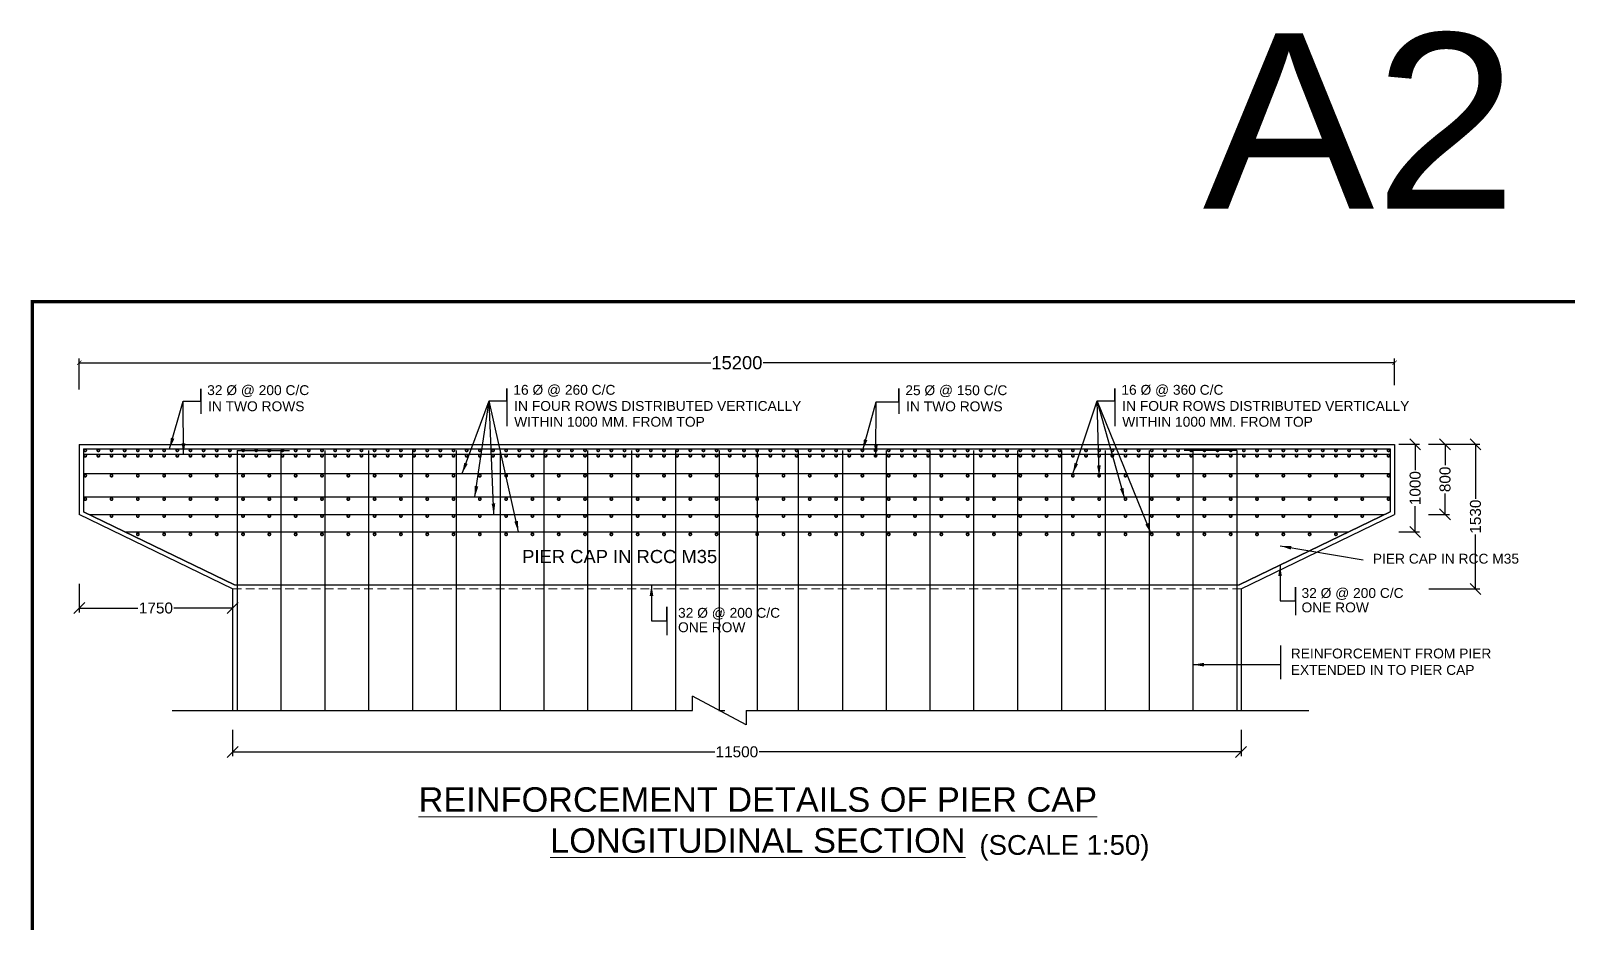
# Model space of a CAD drawing. Extents: x -793889 to 280349, y -1411811 to 21515.
# Drawn here: x -321679 to -286635, y -444858 to -424509 of the extents above; entities that cross this region are included whole.
import ezdxf

# ---------------------------------------------------------------- set-up
doc = ezdxf.new("R2010")
doc.units = 0
doc.header["$LTSCALE"] = 800
doc.header["$MEASUREMENT"] = 0
doc.linetypes.add('HIDDEN', pattern=[0.375, 0.25, -0.125])
doc.layers.get('0').update_dxf_attribs({"linetype": 'CONTINUOUS'})
doc.layers.get('Defpoints').update_dxf_attribs({"linetype": 'CONTINUOUS'})
for name, color, linetype in [('FIN', 7, 'CONTINUOUS'), ('GL', 3, 'CONTINUOUS'), ('HAT', 8, 'CONTINUOUS'), ('PLAN', 10, 'CONTINUOUS')]:
    doc.layers.add(name, color=color, linetype=linetype)
doc.styles.add('123', font='arial.ttf')
doc.styles.add('ROMANS', font='swiss.ttf')
doc.styles.get("Standard").update_dxf_attribs({"font": 'swiss.ttf'})
doc.dimstyles.new('Aqueduct', dxfattribs={"dimscale": 0, "dimtxt": 250, "dimasz": 250, "dimexe": 100, "dimexo": 100, "dimgap": 50, "dimtad": 0, "dimdec": 0, "dimdsep": 46, "dimtxsty": 'ROMANS', "dimblk": 'OBLIQUE', "dimcen": 2.5, "dimclrd": 8, "dimclre": 8, "dimclrt": 7, "dimadec": 0, "dimazin": 0, "dimtfac": 1, "dimtdec": 0, "dimtmove": 2, "dimatfit": 3, "dimfxl": 100, "dimtolj": 1, "dimtzin": 0, "dimarcsym": 0})
doc.dimstyles.new('STANDARD$0', dxfattribs={"dimscale": 88.888889, "dimtxt": 0.02, "dimasz": 0.02, "dimexe": 0.05, "dimexo": 0.1, "dimgap": 0.002, "dimtad": 2, "dimdec": 0, "dimzin": 1, "dimdsep": 46, "dimtxsty": 'Standard', "dimcen": 0.09, "dimadec": 0, "dimazin": 0, "dimtfac": 1, "dimtdec": 4, "dimtofl": 0, "dimtmove": 0, "dimatfit": 3, "dimfxl": 1, "dimtolj": 1, "dimtzin": 1, "dimarcsym": 0})

# ---------------------------------------------------------------- blocks, each defined once
blk = doc.blocks.new('_ArchTick')
at = {"color": 0, "linetype": 'ByBlock', "const_width": 0.15}
blk.add_lwpolyline([(-0.5, -0.5), (0.5, 0.5)], dxfattribs=at)
blk = doc.blocks.new('*D160')
at = {"layer": 'Defpoints', "color": 0, "ltscale": 0.25, "transparency": 16777216}
for p in [(-290574, -432088), (-320574, -432795), (-290574, -432695)]:
    blk.add_point(p, dxfattribs=at)
at = {"layer": 'HAT', "color": 8, "lineweight": -2, "ltscale": 0.25, "transparency": 16777216}
for p, q in [((-320574, -432695), (-320574, -431988)), ((-320574, -432088), (-306170, -432088)), ((-290574, -432088), (-304978, -432088)), ((-290574, -432595), (-290574, -431988))]:
    blk.add_line(p, q, dxfattribs=at)
at = {"layer": 'HAT', "color": 8, "lineweight": -2, "ltscale": 0.25, "transparency": 16777216, "xscale": 100, "yscale": 100, "zscale": 100, "rotation": 180}
blk.add_blockref('_ArchTick', (-320574, -432088), dxfattribs=at)
at = {"layer": 'HAT', "color": 8, "lineweight": -2, "ltscale": 0.25, "transparency": 16777216, "xscale": 100, "yscale": 100, "zscale": 100}
blk.add_blockref('_ArchTick', (-290574, -432088), dxfattribs=at)
at = {"layer": 'HAT', "color": 7, "lineweight": 13, "ltscale": 0.25, "transparency": 16777216, "insert": (-305574, -432088), "char_height": 300, "attachment_point": 5, "style": 'ROMANS'}
blk.add_mtext('\\A1;15200', dxfattribs=at)
blk = doc.blocks.new('_OBLIQUE')
at = {"color": 0, "linetype": 'ByBlock'}
blk.add_line((-0.5, -0.5), (0.5, 0.5), dxfattribs=at)
blk = doc.blocks.new('*D161')
at = {"color": 8, "lineweight": -2, "ltscale": 0.25, "transparency": 16777216}
for p, q in [((-317074, -440462), (-317074, -441068)), ((-294074, -440462), (-294074, -441068)), ((-317074, -440968), (-306079, -440968)), ((-294074, -440968), (-305069, -440968))]:
    blk.add_line(p, q, dxfattribs=at)
at = {"layer": 'Defpoints', "color": 0, "ltscale": 0.25, "transparency": 16777216}
for p in [(-317074, -440362), (-294074, -440362), (-294074, -440968)]:
    blk.add_point(p, dxfattribs=at)
at = {"color": 8, "lineweight": -2, "ltscale": 0.25, "transparency": 16777216, "xscale": 250, "yscale": 250, "zscale": 250, "rotation": 180}
blk.add_blockref('_OBLIQUE', (-317074, -440968), dxfattribs=at)
at = {"color": 8, "lineweight": -2, "ltscale": 0.25, "transparency": 16777216, "xscale": 250, "yscale": 250, "zscale": 250}
blk.add_blockref('_OBLIQUE', (-294074, -440968), dxfattribs=at)
at = {"color": 7, "ltscale": 0.25, "transparency": 16777216, "insert": (-305574, -440968), "char_height": 250, "attachment_point": 5, "style": 'ROMANS'}
blk.add_mtext('\\A1;11500', dxfattribs=at)
blk = doc.blocks.new('*D162')
at = {"color": 8, "lineweight": -2, "ltscale": 0.25, "transparency": 16777216}
for p, q in [((-320574, -437132), (-320574, -437786)), ((-317074, -437349), (-317074, -437786)), ((-320574, -437686), (-319233, -437686)), ((-317074, -437686), (-318415, -437686))]:
    blk.add_line(p, q, dxfattribs=at)
at = {"layer": 'Defpoints', "color": 0, "ltscale": 0.25, "transparency": 16777216}
for p in [(-320574, -437032), (-317074, -437249), (-317074, -437686)]:
    blk.add_point(p, dxfattribs=at)
at = {"color": 8, "lineweight": -2, "ltscale": 0.25, "transparency": 16777216, "xscale": 250, "yscale": 250, "zscale": 250, "rotation": 180}
blk.add_blockref('_OBLIQUE', (-320574, -437686), dxfattribs=at)
at = {"color": 8, "lineweight": -2, "ltscale": 0.25, "transparency": 16777216, "xscale": 250, "yscale": 250, "zscale": 250}
blk.add_blockref('_OBLIQUE', (-317074, -437686), dxfattribs=at)
at = {"color": 7, "ltscale": 0.25, "transparency": 16777216, "insert": (-318824, -437686), "char_height": 250, "attachment_point": 5, "style": 'ROMANS'}
blk.add_mtext('\\A1;1750', dxfattribs=at)
blk = doc.blocks.new('*D163')
at = {"color": 8, "lineweight": -2, "ltscale": 0.25, "transparency": 16777216}
for p, q in [((-289797, -433949), (-289322, -433949)), ((-289422, -433949), (-289422, -434425)), ((-289422, -435549), (-289422, -435074)), ((-289797, -435549), (-289322, -435549))]:
    blk.add_line(p, q, dxfattribs=at)
at = {"layer": 'Defpoints', "color": 0, "ltscale": 0.25, "transparency": 16777216}
for p in [(-289897, -433949), (-289897, -435549), (-289422, -435549)]:
    blk.add_point(p, dxfattribs=at)
at = {"color": 8, "lineweight": -2, "ltscale": 0.25, "transparency": 16777216, "xscale": 250, "yscale": 250, "zscale": 250}
for p, rotation in [((-289422, -433949), 90), ((-289422, -435549), 270)]:
    blk.add_blockref('_OBLIQUE', p, dxfattribs=dict(at, rotation=rotation))
at = {"color": 7, "ltscale": 0.25, "transparency": 16777216, "insert": (-289422, -434749), "char_height": 250, "attachment_point": 5, "rotation": 90, "style": 'ROMANS'}
blk.add_mtext('\\A1;800', dxfattribs=at)
blk = doc.blocks.new('*D166')
at = {"color": 8, "lineweight": -2, "ltscale": 0.25, "transparency": 16777216}
for p, q in [((-289797, -433949), (-288628, -433949)), ((-288728, -433949), (-288728, -435190)), ((-288728, -437249), (-288728, -436009)), ((-289791, -437249), (-288628, -437249))]:
    blk.add_line(p, q, dxfattribs=at)
at = {"layer": 'Defpoints', "color": 0, "ltscale": 0.25, "transparency": 16777216}
for p in [(-289897, -433949), (-289891, -437249), (-288728, -437249)]:
    blk.add_point(p, dxfattribs=at)
at = {"color": 8, "lineweight": -2, "ltscale": 0.25, "transparency": 16777216, "xscale": 250, "yscale": 250, "zscale": 250}
for p, rotation in [((-288728, -433949), 90), ((-288728, -437249), 270)]:
    blk.add_blockref('_OBLIQUE', p, dxfattribs=dict(at, rotation=rotation))
at = {"color": 7, "ltscale": 0.25, "transparency": 16777216, "insert": (-288728, -435599), "char_height": 250, "attachment_point": 5, "rotation": 90, "style": 'ROMANS'}
blk.add_mtext('\\A1;1530', dxfattribs=at)
blk = doc.blocks.new('*D168')
at = {"color": 8, "lineweight": -2, "ltscale": 0.25, "transparency": 16777216}
for p, q in [((-290474, -433949), (-290004, -433949)), ((-290104, -433949), (-290104, -434540)), ((-290104, -435949), (-290104, -435359)), ((-290474, -435949), (-290004, -435949))]:
    blk.add_line(p, q, dxfattribs=at)
at = {"layer": 'Defpoints', "color": 0, "ltscale": 0.25, "transparency": 16777216}
for p in [(-290574, -433949), (-290574, -435949), (-290104, -435949)]:
    blk.add_point(p, dxfattribs=at)
at = {"color": 8, "lineweight": -2, "ltscale": 0.25, "transparency": 16777216, "xscale": 250, "yscale": 250, "zscale": 250}
for p, rotation in [((-290104, -433949), 90), ((-290104, -435949), 270)]:
    blk.add_blockref('_OBLIQUE', p, dxfattribs=dict(at, rotation=rotation))
at = {"color": 7, "ltscale": 0.25, "transparency": 16777216, "insert": (-290104, -434949), "char_height": 250, "attachment_point": 5, "rotation": 90, "style": 'ROMANS'}
blk.add_mtext('\\A1;1000', dxfattribs=at)

msp = doc.modelspace()

# ---------------------------------------------------------------- linework, layer by layer
at = {"ltscale": 0.25}
for p, q in [((-317801.13584, -432964.23044), (-317801.13584, -432680.85554)), ((-317801.13584, -432680.85554), (-317801.13584, -433253.00188)), ((-310818.20313, -432957.02632), (-310818.20313, -432673.65141)), ((-310818.20313, -432673.65141), (-310818.20313, -433533.61657)), ((-301878.68775, -432977.59004), (-301878.68775, -432677.81855)), ((-301878.68775, -432677.81855), (-301878.68775, -433254.81586)), ((-296950.79466, -432957.02632), (-296950.79466, -432673.65141)), ((-296950.79466, -432673.65141), (-296950.79466, -433533.61657)), ((-311225.83449, -432957.02632), (-310818.20313, -432957.02632)), ((-302400.42135, -432977.59004), (-301878.68775, -432977.59004)), ((-320573.96073, -433949.37409), (-290573.96073, -433949.37409)), ((-320573.96073, -433949.37409), (-320573.96073, -435549.37409)), ((-316973.96073, -434091.80566), (-316973.96073, -440021.28413)), ((-316973.96073, -434091.80566), (-315773.96073, -434091.80566)), ((-315973.96073, -434091.80566), (-315973.96073, -440021.28413)), ((-314973.96073, -434091.80566), (-314973.96073, -440021.28413)), ((-313973.96073, -434091.80566), (-313973.96073, -440021.28413)), ((-312973.96073, -434091.80566), (-312973.96073, -440021.28413)), ((-311977.02719, -434091.80566), (-311977.02719, -440021.28413)), ((-310973.96073, -434091.80566), (-310973.96073, -440021.28413)), ((-309978.25377, -434091.80566), (-309978.25377, -440021.28413)), ((-308978.86706, -434091.80566), (-308978.86706, -440021.28413)), ((-307979.48035, -434091.80566), (-307979.48035, -440021.28413)), ((-306973.96073, -434091.80566), (-306973.96073, -440021.28413)), ((-305980.70694, -434091.80566), (-305980.70694, -440021.28413)), ((-305108.99194, -434091.80566), (-305108.99194, -440021.28413)), ((-304173.96073, -434091.80566), (-304173.96073, -440021.28413)), ((-303168.44111, -434091.80566), (-303168.44111, -440021.28413)), ((-302169.0544, -434091.80566), (-302169.0544, -440021.28413)), ((-301169.66769, -434091.80566), (-301169.66769, -440021.28413)), ((-300173.96073, -434091.80566), (-300173.96073, -440021.28413)), ((-299170.89427, -434091.80566), (-299170.89427, -440021.28413)), ((-298173.96073, -434091.80566), (-298173.96073, -440021.28413)), ((-297173.96073, -434091.80566), (-297173.96073, -440021.28413)), ((-296173.96073, -434091.80566), (-296173.96073, -440021.28413)), ((-295173.96073, -434091.80566), (-295173.96073, -440021.28413)), ((-294173.96073, -434091.80566), (-294173.96073, -440021.28413)), ((-290573.96073, -433949.37409), (-290573.96073, -435549.37409)), ((-317073.96073, -437249.37409), (-320573.96073, -435549.37409)), ((-294073.96073, -437249.37409), (-290573.96073, -435549.37409)), ((-317073.96073, -437249.37409), (-317073.96073, -440021.28413)), ((-294073.96073, -437249.37409), (-294073.96073, -440021.28413)), ((-292833.8606, -437523.10659), (-292833.8606, -437205.89359)), ((-292833.8606, -437205.89359), (-292833.8606, -437850.55303)), ((-307169.62931, -437975.82966), (-307169.62931, -437658.61665)), ((-307169.62931, -437658.61665), (-307169.62931, -438303.27609)), ((-293176.93929, -438537.31218), (-293176.93929, -439309.2271)), ((-306587.89108, -440021.28413), (-306587.89108, -439699.86288)), ((-305363.02729, -440351.91246), (-306587.89108, -439699.86288)), ((-318453.92609, -440021.28413), (-306587.89108, -440021.28413)), ((-305984.10685, -440021.28413), (-305851.9009, -440021.28413)), ((-305363.02729, -440021.28413), (-305363.02729, -440351.91246)), ((-305363.02729, -440021.28413), (-292529.63682, -440021.28413))]:
    msp.add_line(p, q, dxfattribs=at)
at = {"layer": 'FIN', "color": 0, "lineweight": 13, "const_width": 54}
for points in [[(-320418.77914, -434084.58214, 1), (-320454.77914, -434084.58214, 1)], [(-320418.77914, -434209.36551, 1), (-320454.77914, -434209.36551, 1)], [(-320118.77914, -434084.58214, 1), (-320154.77914, -434084.58214, 1)], [(-320118.77914, -434209.36551, 1), (-320154.77914, -434209.36551, 1)], [(-319818.77914, -434084.58214, 1), (-319854.77914, -434084.58214, 1)], [(-319818.77914, -434209.36551, 1), (-319854.77914, -434209.36551, 1)], [(-319518.77914, -434084.58214, 1), (-319554.77914, -434084.58214, 1)], [(-319518.77914, -434209.36551, 1), (-319554.77914, -434209.36551, 1)], [(-319218.77914, -434084.58214, 1), (-319254.77914, -434084.58214, 1)], [(-319218.77914, -434209.36551, 1), (-319254.77914, -434209.36551, 1)], [(-318918.77914, -434084.58214, 1), (-318954.77914, -434084.58214, 1)], [(-318918.77914, -434209.36551, 1), (-318954.77914, -434209.36551, 1)], [(-318618.77914, -434084.58214, 1), (-318654.77914, -434084.58214, 1)], [(-318618.77914, -434209.36551, 1), (-318654.77914, -434209.36551, 1)], [(-318318.77914, -434084.58214, 1), (-318354.77914, -434084.58214, 1)], [(-318318.77914, -434209.36551, 1), (-318354.77914, -434209.36551, 1)], [(-318018.77914, -434084.58214, 1), (-318054.77914, -434084.58214, 1)], [(-318018.77914, -434209.36551, 1), (-318054.77914, -434209.36551, 1)], [(-317718.77914, -434084.58214, 1), (-317754.77914, -434084.58214, 1)], [(-317718.77914, -434209.36551, 1), (-317754.77914, -434209.36551, 1)], [(-317418.77914, -434084.58214, 1), (-317454.77914, -434084.58214, 1)], [(-317418.77914, -434209.36551, 1), (-317454.77914, -434209.36551, 1)], [(-317118.77914, -434084.58214, 1), (-317154.77914, -434084.58214, 1)], [(-317118.77914, -434209.36551, 1), (-317154.77914, -434209.36551, 1)], [(-316818.77914, -434084.58214, 1), (-316854.77914, -434084.58214, 1)], [(-316818.77914, -434209.36551, 1), (-316854.77914, -434209.36551, 1)], [(-316518.77914, -434084.58214, 1), (-316554.77914, -434084.58214, 1)], [(-316518.77914, -434209.36551, 1), (-316554.77914, -434209.36551, 1)], [(-316218.77914, -434084.58214, 1), (-316254.77914, -434084.58214, 1)], [(-316218.77914, -434209.36551, 1), (-316254.77914, -434209.36551, 1)], [(-315918.77914, -434084.58214, 1), (-315954.77914, -434084.58214, 1)], [(-315918.77914, -434209.36551, 1), (-315954.77914, -434209.36551, 1)], [(-315618.77914, -434084.58214, 1), (-315654.77914, -434084.58214, 1)], [(-315618.77914, -434209.36551, 1), (-315654.77914, -434209.36551, 1)], [(-315318.77914, -434084.58214, 1), (-315354.77914, -434084.58214, 1)], [(-315318.77914, -434209.36551, 1), (-315354.77914, -434209.36551, 1)], [(-315018.77914, -434084.58214, 1), (-315054.77914, -434084.58214, 1)], [(-315018.77914, -434209.36551, 1), (-315054.77914, -434209.36551, 1)], [(-314718.77914, -434084.58214, 1), (-314754.77914, -434084.58214, 1)], [(-314718.77914, -434209.36551, 1), (-314754.77914, -434209.36551, 1)], [(-314418.77914, -434084.58214, 1), (-314454.77914, -434084.58214, 1)], [(-314418.77914, -434209.36551, 1), (-314454.77914, -434209.36551, 1)], [(-314118.77914, -434084.58214, 1), (-314154.77914, -434084.58214, 1)], [(-314118.77914, -434209.36551, 1), (-314154.77914, -434209.36551, 1)], [(-313818.77914, -434084.58214, 1), (-313854.77914, -434084.58214, 1)], [(-313818.77914, -434209.36551, 1), (-313854.77914, -434209.36551, 1)], [(-313518.77914, -434084.58214, 1), (-313554.77914, -434084.58214, 1)], [(-313518.77914, -434209.36551, 1), (-313554.77914, -434209.36551, 1)], [(-313218.77914, -434084.58214, 1), (-313254.77914, -434084.58214, 1)], [(-313218.77914, -434209.36551, 1), (-313254.77914, -434209.36551, 1)], [(-312918.77914, -434084.58214, 1), (-312954.77914, -434084.58214, 1)], [(-312918.77914, -434209.36551, 1), (-312954.77914, -434209.36551, 1)], [(-312618.77914, -434084.58214, 1), (-312654.77914, -434084.58214, 1)], [(-312618.77914, -434209.36551, 1), (-312654.77914, -434209.36551, 1)], [(-312318.77914, -434084.58214, 1), (-312354.77914, -434084.58214, 1)], [(-312318.77914, -434209.36551, 1), (-312354.77914, -434209.36551, 1)], [(-312018.77914, -434084.58214, 1), (-312054.77914, -434084.58214, 1)], [(-312018.77914, -434209.36551, 1), (-312054.77914, -434209.36551, 1)], [(-311718.77914, -434084.58214, 1), (-311754.77914, -434084.58214, 1)], [(-311718.77914, -434209.36551, 1), (-311754.77914, -434209.36551, 1)], [(-311418.77914, -434084.58214, 1), (-311454.77914, -434084.58214, 1)], [(-311418.77914, -434209.36551, 1), (-311454.77914, -434209.36551, 1)], [(-311118.77914, -434084.58214, 1), (-311154.77914, -434084.58214, 1)], [(-311118.77914, -434209.36551, 1), (-311154.77914, -434209.36551, 1)], [(-310818.77914, -434084.58214, 1), (-310854.77914, -434084.58214, 1)], [(-310818.77914, -434209.36551, 1), (-310854.77914, -434209.36551, 1)], [(-310518.77914, -434084.58214, 1), (-310554.77914, -434084.58214, 1)], [(-310518.77914, -434209.36551, 1), (-310554.77914, -434209.36551, 1)], [(-310218.77914, -434084.58214, 1), (-310254.77914, -434084.58214, 1)], [(-310218.77914, -434209.36551, 1), (-310254.77914, -434209.36551, 1)], [(-309918.77914, -434084.58214, 1), (-309954.77914, -434084.58214, 1)], [(-309918.77914, -434209.36551, 1), (-309954.77914, -434209.36551, 1)], [(-309618.77914, -434084.58214, 1), (-309654.77914, -434084.58214, 1)], [(-309618.77914, -434209.36551, 1), (-309654.77914, -434209.36551, 1)], [(-309318.77914, -434084.58214, 1), (-309354.77914, -434084.58214, 1)], [(-309318.77914, -434209.36551, 1), (-309354.77914, -434209.36551, 1)], [(-309018.77914, -434084.58214, 1), (-309054.77914, -434084.58214, 1)], [(-309018.77914, -434209.36551, 1), (-309054.77914, -434209.36551, 1)], [(-308718.77914, -434084.58214, 1), (-308754.77914, -434084.58214, 1)], [(-308718.77914, -434209.36551, 1), (-308754.77914, -434209.36551, 1)], [(-308418.77914, -434084.58214, 1), (-308454.77914, -434084.58214, 1)], [(-308418.77914, -434209.36551, 1), (-308454.77914, -434209.36551, 1)], [(-308118.77914, -434084.58214, 1), (-308154.77914, -434084.58214, 1)], [(-308118.77914, -434209.36551, 1), (-308154.77914, -434209.36551, 1)], [(-307818.77914, -434084.58214, 1), (-307854.77914, -434084.58214, 1)], [(-307818.77914, -434209.36551, 1), (-307854.77914, -434209.36551, 1)], [(-307518.77914, -434084.58214, 1), (-307554.77914, -434084.58214, 1)], [(-307518.77914, -434209.36551, 1), (-307554.77914, -434209.36551, 1)], [(-307218.77914, -434084.58214, 1), (-307254.77914, -434084.58214, 1)], [(-307218.77914, -434209.36551, 1), (-307254.77914, -434209.36551, 1)], [(-306918.77914, -434084.58214, 1), (-306954.77914, -434084.58214, 1)], [(-306918.77914, -434209.36551, 1), (-306954.77914, -434209.36551, 1)], [(-306618.77914, -434084.58214, 1), (-306654.77914, -434084.58214, 1)], [(-306618.77914, -434209.36551, 1), (-306654.77914, -434209.36551, 1)], [(-306318.77914, -434084.58214, 1), (-306354.77914, -434084.58214, 1)], [(-306318.77914, -434209.36551, 1), (-306354.77914, -434209.36551, 1)], [(-306018.77914, -434084.58214, 1), (-306054.77914, -434084.58214, 1)], [(-306018.77914, -434209.36551, 1), (-306054.77914, -434209.36551, 1)], [(-305718.77914, -434084.58214, 1), (-305754.77914, -434084.58214, 1)], [(-305718.77914, -434209.36551, 1), (-305754.77914, -434209.36551, 1)], [(-305429.14232, -434084.58214, -1), (-305393.14232, -434084.58214, -1)], [(-305429.14232, -434209.36551, -1), (-305393.14232, -434209.36551, -1)], [(-305129.14232, -434084.58214, -1), (-305093.14232, -434084.58214, -1)], [(-305129.14232, -434209.36551, -1), (-305093.14232, -434209.36551, -1)], [(-304829.14232, -434084.58214, -1), (-304793.14232, -434084.58214, -1)], [(-304829.14232, -434209.36551, -1), (-304793.14232, -434209.36551, -1)], [(-304529.14232, -434084.58214, -1), (-304493.14232, -434084.58214, -1)], [(-304529.14232, -434209.36551, -1), (-304493.14232, -434209.36551, -1)], [(-304229.14232, -434084.58214, -1), (-304193.14232, -434084.58214, -1)], [(-304229.14232, -434209.36551, -1), (-304193.14232, -434209.36551, -1)], [(-303929.14232, -434084.58214, -1), (-303893.14232, -434084.58214, -1)], [(-303929.14232, -434209.36551, -1), (-303893.14232, -434209.36551, -1)], [(-303629.14232, -434084.58214, -1), (-303593.14232, -434084.58214, -1)], [(-303629.14232, -434209.36551, -1), (-303593.14232, -434209.36551, -1)], [(-303329.14232, -434084.58214, -1), (-303293.14232, -434084.58214, -1)], [(-303329.14232, -434209.36551, -1), (-303293.14232, -434209.36551, -1)], [(-303029.14232, -434084.58214, -1), (-302993.14232, -434084.58214, -1)], [(-303029.14232, -434209.36551, -1), (-302993.14232, -434209.36551, -1)], [(-302729.14232, -434084.58214, -1), (-302693.14232, -434084.58214, -1)], [(-302729.14232, -434209.36551, -1), (-302693.14232, -434209.36551, -1)], [(-302429.14232, -434084.58214, -1), (-302393.14232, -434084.58214, -1)], [(-302429.14232, -434209.36551, -1), (-302393.14232, -434209.36551, -1)], [(-302129.14232, -434084.58214, -1), (-302093.14232, -434084.58214, -1)], [(-302129.14232, -434209.36551, -1), (-302093.14232, -434209.36551, -1)], [(-301829.14232, -434084.58214, -1), (-301793.14232, -434084.58214, -1)], [(-301829.14232, -434209.36551, -1), (-301793.14232, -434209.36551, -1)], [(-301529.14232, -434084.58214, -1), (-301493.14232, -434084.58214, -1)], [(-301529.14232, -434209.36551, -1), (-301493.14232, -434209.36551, -1)], [(-301229.14232, -434084.58214, -1), (-301193.14232, -434084.58214, -1)], [(-301229.14232, -434209.36551, -1), (-301193.14232, -434209.36551, -1)], [(-300929.14232, -434084.58214, -1), (-300893.14232, -434084.58214, -1)], [(-300929.14232, -434209.36551, -1), (-300893.14232, -434209.36551, -1)], [(-300629.14232, -434084.58214, -1), (-300593.14232, -434084.58214, -1)], [(-300629.14232, -434209.36551, -1), (-300593.14232, -434209.36551, -1)], [(-300329.14232, -434084.58214, -1), (-300293.14232, -434084.58214, -1)], [(-300329.14232, -434209.36551, -1), (-300293.14232, -434209.36551, -1)], [(-300029.14232, -434084.58214, -1), (-299993.14232, -434084.58214, -1)], [(-300029.14232, -434209.36551, -1), (-299993.14232, -434209.36551, -1)], [(-299729.14232, -434084.58214, -1), (-299693.14232, -434084.58214, -1)], [(-299729.14232, -434209.36551, -1), (-299693.14232, -434209.36551, -1)], [(-299429.14232, -434084.58214, -1), (-299393.14232, -434084.58214, -1)], [(-299429.14232, -434209.36551, -1), (-299393.14232, -434209.36551, -1)], [(-299129.14232, -434084.58214, -1), (-299093.14232, -434084.58214, -1)], [(-299129.14232, -434209.36551, -1), (-299093.14232, -434209.36551, -1)], [(-298829.14232, -434084.58214, -1), (-298793.14232, -434084.58214, -1)], [(-298829.14232, -434209.36551, -1), (-298793.14232, -434209.36551, -1)], [(-298529.14232, -434084.58214, -1), (-298493.14232, -434084.58214, -1)], [(-298529.14232, -434209.36551, -1), (-298493.14232, -434209.36551, -1)], [(-298229.14232, -434084.58214, -1), (-298193.14232, -434084.58214, -1)], [(-298229.14232, -434209.36551, -1), (-298193.14232, -434209.36551, -1)], [(-297929.14232, -434084.58214, -1), (-297893.14232, -434084.58214, -1)], [(-297929.14232, -434209.36551, -1), (-297893.14232, -434209.36551, -1)], [(-297629.14232, -434084.58214, -1), (-297593.14232, -434084.58214, -1)], [(-297629.14232, -434209.36551, -1), (-297593.14232, -434209.36551, -1)], [(-297329.14232, -434084.58214, -1), (-297293.14232, -434084.58214, -1)], [(-297329.14232, -434209.36551, -1), (-297293.14232, -434209.36551, -1)], [(-297029.14232, -434084.58214, -1), (-296993.14232, -434084.58214, -1)], [(-297029.14232, -434209.36551, -1), (-296993.14232, -434209.36551, -1)], [(-296729.14232, -434084.58214, -1), (-296693.14232, -434084.58214, -1)], [(-296729.14232, -434209.36551, -1), (-296693.14232, -434209.36551, -1)], [(-296429.14232, -434084.58214, -1), (-296393.14232, -434084.58214, -1)], [(-296429.14232, -434209.36551, -1), (-296393.14232, -434209.36551, -1)], [(-296129.14232, -434084.58214, -1), (-296093.14232, -434084.58214, -1)], [(-296129.14232, -434209.36551, -1), (-296093.14232, -434209.36551, -1)], [(-295829.14232, -434084.58214, -1), (-295793.14232, -434084.58214, -1)], [(-295829.14232, -434209.36551, -1), (-295793.14232, -434209.36551, -1)], [(-295529.14232, -434084.58214, -1), (-295493.14232, -434084.58214, -1)], [(-295529.14232, -434209.36551, -1), (-295493.14232, -434209.36551, -1)], [(-295229.14232, -434084.58214, -1), (-295193.14232, -434084.58214, -1)], [(-295229.14232, -434209.36551, -1), (-295193.14232, -434209.36551, -1)], [(-294929.14232, -434084.58214, -1), (-294893.14232, -434084.58214, -1)], [(-294929.14232, -434209.36551, -1), (-294893.14232, -434209.36551, -1)], [(-294629.14232, -434084.58214, -1), (-294593.14232, -434084.58214, -1)], [(-294629.14232, -434209.36551, -1), (-294593.14232, -434209.36551, -1)], [(-294329.14232, -434084.58214, -1), (-294293.14232, -434084.58214, -1)], [(-294329.14232, -434209.36551, -1), (-294293.14232, -434209.36551, -1)], [(-294029.14232, -434084.58214, -1), (-293993.14232, -434084.58214, -1)], [(-294029.14232, -434209.36551, -1), (-293993.14232, -434209.36551, -1)], [(-293729.14232, -434084.58214, -1), (-293693.14232, -434084.58214, -1)], [(-293729.14232, -434209.36551, -1), (-293693.14232, -434209.36551, -1)], [(-293429.14232, -434084.58214, -1), (-293393.14232, -434084.58214, -1)], [(-293429.14232, -434209.36551, -1), (-293393.14232, -434209.36551, -1)], [(-293129.14232, -434084.58214, -1), (-293093.14232, -434084.58214, -1)], [(-293129.14232, -434209.36551, -1), (-293093.14232, -434209.36551, -1)], [(-292829.14232, -434084.58214, -1), (-292793.14232, -434084.58214, -1)], [(-292829.14232, -434209.36551, -1), (-292793.14232, -434209.36551, -1)], [(-292529.14232, -434084.58214, -1), (-292493.14232, -434084.58214, -1)], [(-292529.14232, -434209.36551, -1), (-292493.14232, -434209.36551, -1)], [(-292229.14232, -434084.58214, -1), (-292193.14232, -434084.58214, -1)], [(-292229.14232, -434209.36551, -1), (-292193.14232, -434209.36551, -1)], [(-291929.14232, -434084.58214, -1), (-291893.14232, -434084.58214, -1)], [(-291929.14232, -434209.36551, -1), (-291893.14232, -434209.36551, -1)], [(-291629.14232, -434084.58214, -1), (-291593.14232, -434084.58214, -1)], [(-291629.14232, -434209.36551, -1), (-291593.14232, -434209.36551, -1)], [(-291329.14232, -434084.58214, -1), (-291293.14232, -434084.58214, -1)], [(-291329.14232, -434209.36551, -1), (-291293.14232, -434209.36551, -1)], [(-291029.14232, -434084.58214, -1), (-290993.14232, -434084.58214, -1)], [(-291029.14232, -434209.36551, -1), (-290993.14232, -434209.36551, -1)], [(-290729.14232, -434084.58214, -1), (-290693.14232, -434084.58214, -1)], [(-290729.14232, -434209.36551, -1), (-290693.14232, -434209.36551, -1)], [(-320418.77914, -434663.87437, 1), (-320454.77914, -434663.87437, 1)], [(-319818.77914, -434663.87437, 1), (-319854.77914, -434663.87437, 1)], [(-319218.77914, -434663.87437, 1), (-319254.77914, -434663.87437, 1)], [(-318618.77914, -434663.87437, 1), (-318654.77914, -434663.87437, 1)], [(-318018.77914, -434663.87437, 1), (-318054.77914, -434663.87437, 1)], [(-317418.77914, -434663.87437, 1), (-317454.77914, -434663.87437, 1)], [(-316818.77914, -434663.87437, 1), (-316854.77914, -434663.87437, 1)], [(-316218.77914, -434663.87437, 1), (-316254.77914, -434663.87437, 1)], [(-315618.77914, -434663.87437, 1), (-315654.77914, -434663.87437, 1)], [(-315018.77914, -434663.87437, 1), (-315054.77914, -434663.87437, 1)], [(-314418.77914, -434663.87437, 1), (-314454.77914, -434663.87437, 1)], [(-313818.77914, -434663.87437, 1), (-313854.77914, -434663.87437, 1)], [(-313218.77914, -434663.87437, 1), (-313254.77914, -434663.87437, 1)], [(-312618.77914, -434663.87437, 1), (-312654.77914, -434663.87437, 1)], [(-312018.77914, -434663.87437, 1), (-312054.77914, -434663.87437, 1)], [(-311418.77914, -434663.87437, 1), (-311454.77914, -434663.87437, 1)], [(-310818.77914, -434663.87437, 1), (-310854.77914, -434663.87437, 1)], [(-310218.77914, -434663.87437, 1), (-310254.77914, -434663.87437, 1)], [(-309618.77914, -434663.87437, 1), (-309654.77914, -434663.87437, 1)], [(-309018.77914, -434663.87437, 1), (-309054.77914, -434663.87437, 1)], [(-308418.77914, -434663.87437, 1), (-308454.77914, -434663.87437, 1)], [(-307818.77914, -434663.87437, 1), (-307854.77914, -434663.87437, 1)], [(-307218.77914, -434663.87437, 1), (-307254.77914, -434663.87437, 1)], [(-306618.77914, -434663.87437, 1), (-306654.77914, -434663.87437, 1)], [(-306018.77914, -434663.87437, 1), (-306054.77914, -434663.87437, 1)], [(-305129.14232, -434663.87437, -1), (-305093.14232, -434663.87437, -1)], [(-304529.14232, -434663.87437, -1), (-304493.14232, -434663.87437, -1)], [(-303929.14232, -434663.87437, -1), (-303893.14232, -434663.87437, -1)], [(-303329.14232, -434663.87437, -1), (-303293.14232, -434663.87437, -1)], [(-302729.14232, -434663.87437, -1), (-302693.14232, -434663.87437, -1)], [(-302129.14232, -434663.87437, -1), (-302093.14232, -434663.87437, -1)], [(-301529.14232, -434663.87437, -1), (-301493.14232, -434663.87437, -1)], [(-300929.14232, -434663.87437, -1), (-300893.14232, -434663.87437, -1)], [(-300329.14232, -434663.87437, -1), (-300293.14232, -434663.87437, -1)], [(-299729.14232, -434663.87437, -1), (-299693.14232, -434663.87437, -1)], [(-299129.14232, -434663.87437, -1), (-299093.14232, -434663.87437, -1)], [(-298529.14232, -434663.87437, -1), (-298493.14232, -434663.87437, -1)], [(-297929.14232, -434663.87437, -1), (-297893.14232, -434663.87437, -1)], [(-297329.14232, -434663.87437, -1), (-297293.14232, -434663.87437, -1)], [(-296729.14232, -434663.87437, -1), (-296693.14232, -434663.87437, -1)], [(-296129.14232, -434663.87437, -1), (-296093.14232, -434663.87437, -1)], [(-295529.14232, -434663.87437, -1), (-295493.14232, -434663.87437, -1)], [(-294929.14232, -434663.87437, -1), (-294893.14232, -434663.87437, -1)], [(-294329.14232, -434663.87437, -1), (-294293.14232, -434663.87437, -1)], [(-293729.14232, -434663.87437, -1), (-293693.14232, -434663.87437, -1)], [(-293129.14232, -434663.87437, -1), (-293093.14232, -434663.87437, -1)], [(-292529.14232, -434663.87437, -1), (-292493.14232, -434663.87437, -1)], [(-291929.14232, -434663.87437, -1), (-291893.14232, -434663.87437, -1)], [(-291329.14232, -434663.87437, -1), (-291293.14232, -434663.87437, -1)], [(-290729.14232, -434663.87437, -1), (-290693.14232, -434663.87437, -1)], [(-320418.77914, -435197.90291, 1), (-320454.77914, -435197.90291, 1)], [(-319818.77914, -435197.90291, 1), (-319854.77914, -435197.90291, 1)], [(-319218.77914, -435197.90291, 1), (-319254.77914, -435197.90291, 1)], [(-318618.77914, -435197.90291, 1), (-318654.77914, -435197.90291, 1)], [(-318018.77914, -435197.90291, 1), (-318054.77914, -435197.90291, 1)], [(-317418.77914, -435197.90291, 1), (-317454.77914, -435197.90291, 1)], [(-316818.77914, -435197.90291, 1), (-316854.77914, -435197.90291, 1)], [(-316218.77914, -435197.90291, 1), (-316254.77914, -435197.90291, 1)], [(-315618.77914, -435197.90291, 1), (-315654.77914, -435197.90291, 1)], [(-315018.77914, -435197.90291, 1), (-315054.77914, -435197.90291, 1)], [(-314418.77914, -435197.90291, 1), (-314454.77914, -435197.90291, 1)], [(-313818.77914, -435197.90291, 1), (-313854.77914, -435197.90291, 1)], [(-313218.77914, -435197.90291, 1), (-313254.77914, -435197.90291, 1)], [(-312618.77914, -435197.90291, 1), (-312654.77914, -435197.90291, 1)], [(-312018.77914, -435197.90291, 1), (-312054.77914, -435197.90291, 1)], [(-311418.77914, -435197.90291, 1), (-311454.77914, -435197.90291, 1)], [(-310818.77914, -435197.90291, 1), (-310854.77914, -435197.90291, 1)], [(-310218.77914, -435197.90291, 1), (-310254.77914, -435197.90291, 1)], [(-309618.77914, -435197.90291, 1), (-309654.77914, -435197.90291, 1)], [(-309018.77914, -435197.90291, 1), (-309054.77914, -435197.90291, 1)], [(-308418.77914, -435197.90291, 1), (-308454.77914, -435197.90291, 1)], [(-307818.77914, -435197.90291, 1), (-307854.77914, -435197.90291, 1)], [(-307218.77914, -435197.90291, 1), (-307254.77914, -435197.90291, 1)], [(-306618.77914, -435197.90291, 1), (-306654.77914, -435197.90291, 1)], [(-306018.77914, -435197.90291, 1), (-306054.77914, -435197.90291, 1)], [(-305129.14232, -435197.90291, -1), (-305093.14232, -435197.90291, -1)], [(-304529.14232, -435197.90291, -1), (-304493.14232, -435197.90291, -1)], [(-303929.14232, -435197.90291, -1), (-303893.14232, -435197.90291, -1)], [(-303329.14232, -435197.90291, -1), (-303293.14232, -435197.90291, -1)], [(-302729.14232, -435197.90291, -1), (-302693.14232, -435197.90291, -1)], [(-302129.14232, -435197.90291, -1), (-302093.14232, -435197.90291, -1)], [(-301529.14232, -435197.90291, -1), (-301493.14232, -435197.90291, -1)], [(-300929.14232, -435197.90291, -1), (-300893.14232, -435197.90291, -1)], [(-300329.14232, -435197.90291, -1), (-300293.14232, -435197.90291, -1)], [(-299729.14232, -435197.90291, -1), (-299693.14232, -435197.90291, -1)], [(-299129.14232, -435197.90291, -1), (-299093.14232, -435197.90291, -1)], [(-298529.14232, -435197.90291, -1), (-298493.14232, -435197.90291, -1)], [(-297929.14232, -435197.90291, -1), (-297893.14232, -435197.90291, -1)], [(-297329.14232, -435197.90291, -1), (-297293.14232, -435197.90291, -1)], [(-296729.14232, -435197.90291, -1), (-296693.14232, -435197.90291, -1)], [(-296129.14232, -435197.90291, -1), (-296093.14232, -435197.90291, -1)], [(-295529.14232, -435197.90291, -1), (-295493.14232, -435197.90291, -1)], [(-294929.14232, -435197.90291, -1), (-294893.14232, -435197.90291, -1)], [(-294329.14232, -435197.90291, -1), (-294293.14232, -435197.90291, -1)], [(-293729.14232, -435197.90291, -1), (-293693.14232, -435197.90291, -1)], [(-293129.14232, -435197.90291, -1), (-293093.14232, -435197.90291, -1)], [(-292529.14232, -435197.90291, -1), (-292493.14232, -435197.90291, -1)], [(-291929.14232, -435197.90291, -1), (-291893.14232, -435197.90291, -1)], [(-291329.14232, -435197.90291, -1), (-291293.14232, -435197.90291, -1)], [(-290729.14232, -435197.90291, -1), (-290693.14232, -435197.90291, -1)], [(-319818.77914, -435584.36911, 1), (-319854.77914, -435584.36911, 1)], [(-319218.77914, -435584.36911, 1), (-319254.77914, -435584.36911, 1)], [(-318618.77914, -435584.36911, 1), (-318654.77914, -435584.36911, 1)], [(-318018.77914, -435584.36911, 1), (-318054.77914, -435584.36911, 1)], [(-317418.77914, -435584.36911, 1), (-317454.77914, -435584.36911, 1)], [(-316818.77914, -435584.36911, 1), (-316854.77914, -435584.36911, 1)], [(-316218.77914, -435584.36911, 1), (-316254.77914, -435584.36911, 1)], [(-315618.77914, -435584.36911, 1), (-315654.77914, -435584.36911, 1)], [(-315018.77914, -435584.36911, 1), (-315054.77914, -435584.36911, 1)], [(-314418.77914, -435584.36911, 1), (-314454.77914, -435584.36911, 1)], [(-313818.77914, -435584.36911, 1), (-313854.77914, -435584.36911, 1)], [(-313218.77914, -435584.36911, 1), (-313254.77914, -435584.36911, 1)], [(-312618.77914, -435584.36911, 1), (-312654.77914, -435584.36911, 1)], [(-312018.77914, -435584.36911, 1), (-312054.77914, -435584.36911, 1)], [(-311418.77914, -435584.36911, 1), (-311454.77914, -435584.36911, 1)], [(-310818.77914, -435584.36911, 1), (-310854.77914, -435584.36911, 1)], [(-310218.77914, -435584.36911, 1), (-310254.77914, -435584.36911, 1)], [(-309618.77914, -435584.36911, 1), (-309654.77914, -435584.36911, 1)], [(-309018.77914, -435584.36911, 1), (-309054.77914, -435584.36911, 1)], [(-308418.77914, -435584.36911, 1), (-308454.77914, -435584.36911, 1)], [(-307818.77914, -435584.36911, 1), (-307854.77914, -435584.36911, 1)], [(-307218.77914, -435584.36911, 1), (-307254.77914, -435584.36911, 1)], [(-306618.77914, -435584.36911, 1), (-306654.77914, -435584.36911, 1)], [(-306018.77914, -435584.36911, 1), (-306054.77914, -435584.36911, 1)], [(-305129.14232, -435584.36911, -1), (-305093.14232, -435584.36911, -1)], [(-304529.14232, -435584.36911, -1), (-304493.14232, -435584.36911, -1)], [(-303929.14232, -435584.36911, -1), (-303893.14232, -435584.36911, -1)], [(-303329.14232, -435584.36911, -1), (-303293.14232, -435584.36911, -1)], [(-302729.14232, -435584.36911, -1), (-302693.14232, -435584.36911, -1)], [(-302129.14232, -435584.36911, -1), (-302093.14232, -435584.36911, -1)], [(-301529.14232, -435584.36911, -1), (-301493.14232, -435584.36911, -1)], [(-300929.14232, -435584.36911, -1), (-300893.14232, -435584.36911, -1)], [(-300329.14232, -435584.36911, -1), (-300293.14232, -435584.36911, -1)], [(-299729.14232, -435584.36911, -1), (-299693.14232, -435584.36911, -1)], [(-299129.14232, -435584.36911, -1), (-299093.14232, -435584.36911, -1)], [(-298529.14232, -435584.36911, -1), (-298493.14232, -435584.36911, -1)], [(-297929.14232, -435584.36911, -1), (-297893.14232, -435584.36911, -1)], [(-297329.14232, -435584.36911, -1), (-297293.14232, -435584.36911, -1)], [(-296729.14232, -435584.36911, -1), (-296693.14232, -435584.36911, -1)], [(-296129.14232, -435584.36911, -1), (-296093.14232, -435584.36911, -1)], [(-295529.14232, -435584.36911, -1), (-295493.14232, -435584.36911, -1)], [(-294929.14232, -435584.36911, -1), (-294893.14232, -435584.36911, -1)], [(-294329.14232, -435584.36911, -1), (-294293.14232, -435584.36911, -1)], [(-293729.14232, -435584.36911, -1), (-293693.14232, -435584.36911, -1)], [(-293129.14232, -435584.36911, -1), (-293093.14232, -435584.36911, -1)], [(-292529.14232, -435584.36911, -1), (-292493.14232, -435584.36911, -1)], [(-291929.14232, -435584.36911, -1), (-291893.14232, -435584.36911, -1)], [(-291329.14232, -435584.36911, -1), (-291293.14232, -435584.36911, -1)], [(-319218.77914, -436001.75376, 1), (-319254.77914, -436001.75376, 1)], [(-318618.77914, -436001.75376, 1), (-318654.77914, -436001.75376, 1)], [(-318018.77914, -436001.75376, 1), (-318054.77914, -436001.75376, 1)], [(-317418.77914, -436001.75376, 1), (-317454.77914, -436001.75376, 1)], [(-316818.77914, -436001.75376, 1), (-316854.77914, -436001.75376, 1)], [(-316218.77914, -436001.75376, 1), (-316254.77914, -436001.75376, 1)], [(-315618.77914, -436001.75376, 1), (-315654.77914, -436001.75376, 1)], [(-315018.77914, -436001.75376, 1), (-315054.77914, -436001.75376, 1)], [(-314418.77914, -436001.75376, 1), (-314454.77914, -436001.75376, 1)], [(-313818.77914, -436001.75376, 1), (-313854.77914, -436001.75376, 1)], [(-313218.77914, -436001.75376, 1), (-313254.77914, -436001.75376, 1)], [(-312618.77914, -436001.75376, 1), (-312654.77914, -436001.75376, 1)], [(-312018.77914, -436001.75376, 1), (-312054.77914, -436001.75376, 1)], [(-311418.77914, -436001.75376, 1), (-311454.77914, -436001.75376, 1)], [(-310818.77914, -436001.75376, 1), (-310854.77914, -436001.75376, 1)], [(-310218.77914, -436001.75376, 1), (-310254.77914, -436001.75376, 1)], [(-309618.77914, -436001.75376, 1), (-309654.77914, -436001.75376, 1)], [(-309018.77914, -436001.75376, 1), (-309054.77914, -436001.75376, 1)], [(-308418.77914, -436001.75376, 1), (-308454.77914, -436001.75376, 1)], [(-307818.77914, -436001.75376, 1), (-307854.77914, -436001.75376, 1)], [(-307218.77914, -436001.75376, 1), (-307254.77914, -436001.75376, 1)], [(-306618.77914, -436001.75376, 1), (-306654.77914, -436001.75376, 1)], [(-306018.77914, -436001.75376, 1), (-306054.77914, -436001.75376, 1)], [(-305129.14232, -436001.75376, -1), (-305093.14232, -436001.75376, -1)], [(-304529.14232, -436001.75376, -1), (-304493.14232, -436001.75376, -1)], [(-303929.14232, -436001.75376, -1), (-303893.14232, -436001.75376, -1)], [(-303329.14232, -436001.75376, -1), (-303293.14232, -436001.75376, -1)], [(-302729.14232, -436001.75376, -1), (-302693.14232, -436001.75376, -1)], [(-302129.14232, -436001.75376, -1), (-302093.14232, -436001.75376, -1)], [(-301529.14232, -436001.75376, -1), (-301493.14232, -436001.75376, -1)], [(-300929.14232, -436001.75376, -1), (-300893.14232, -436001.75376, -1)], [(-300329.14232, -436001.75376, -1), (-300293.14232, -436001.75376, -1)], [(-299729.14232, -436001.75376, -1), (-299693.14232, -436001.75376, -1)], [(-299129.14232, -436001.75376, -1), (-299093.14232, -436001.75376, -1)], [(-298529.14232, -436001.75376, -1), (-298493.14232, -436001.75376, -1)], [(-297929.14232, -436001.75376, -1), (-297893.14232, -436001.75376, -1)], [(-297329.14232, -436001.75376, -1), (-297293.14232, -436001.75376, -1)], [(-296729.14232, -436001.75376, -1), (-296693.14232, -436001.75376, -1)], [(-296129.14232, -436001.75376, -1), (-296093.14232, -436001.75376, -1)], [(-295529.14232, -436001.75376, -1), (-295493.14232, -436001.75376, -1)], [(-294929.14232, -436001.75376, -1), (-294893.14232, -436001.75376, -1)], [(-294329.14232, -436001.75376, -1), (-294293.14232, -436001.75376, -1)], [(-293729.14232, -436001.75376, -1), (-293693.14232, -436001.75376, -1)], [(-293129.14232, -436001.75376, -1), (-293093.14232, -436001.75376, -1)], [(-292529.14232, -436001.75376, -1), (-292493.14232, -436001.75376, -1)], [(-291929.14232, -436001.75376, -1), (-291893.14232, -436001.75376, -1)]]:
    msp.add_lwpolyline(points, format="xyb", close=True, dxfattribs=at)
at = {"layer": 'GL', "color": 3, "lineweight": 30, "ltscale": 0.25}
for p, q in [((-320473.96073, -434049.37409), (-290673.96073, -434049.37409)), ((-320473.96073, -434049.37409), (-320473.96073, -435486.77365)), ((-320473.96073, -434174.15746), (-290673.96073, -434174.15746)), ((-294173.96073, -434091.80566), (-295373.96073, -434091.80566)), ((-290673.96073, -434049.37409), (-290673.96073, -435486.77365)), ((-320473.96073, -434618.11429), (-290673.96073, -434618.11429)), ((-320473.96073, -435149.37409), (-290673.96073, -435149.37409)), ((-317030.27033, -437159.42327), (-320473.96073, -435486.77365)), ((-320345.07748, -435549.37409), (-290802.84398, -435549.37409)), ((-294117.65113, -437159.42327), (-290673.96073, -435486.77365)), ((-319521.54807, -435949.37409), (-291626.37339, -435949.37409)), ((-317030.27033, -437159.42327), (-294117.65113, -437159.42327))]:
    msp.add_line(p, q, dxfattribs=at)
for points in [[(-320473.96073, -435486.77365), (-317030.27033, -437159.42327)], [(-290673.96073, -435486.77365), (-294117.65113, -437159.42327)], [(-317030.27033, -437159.42327), (-294117.65113, -437159.42327)]]:
    msp.add_lwpolyline(points, dxfattribs=at)
at = {"layer": 'PLAN', "color": 8, "linetype": 'HIDDEN', "lineweight": 13}
msp.add_line((-317073.96073, -437249.37409), (-294073.96073, -437249.37409), dxfattribs=at)
at = {"layer": 'PLAN', "color": 4, "lineweight": 13, "const_width": 75}
msp.add_lwpolyline([(-321641.85117, -430695.68034), (-249496.60919, -430695.68034), (-249496.60919, -483811.92088), (-321641.85117, -483811.92088)], close=True, dxfattribs=at)

# ---------------------------------------------------------------- texts
at = {"color": 4, "lineweight": 13, "style": '123', "width": 1.05}
msp.add_text('A2', height=4000, dxfattribs=at).set_placement((-294947.89848, -428568.26616))
at = {"layer": 'PLAN', "color": 7, "lineweight": 13}
for s, height, p in [('32 %%C @ 200 C/C', 225, (-317655.1712, -432824.74979)), ('16 %%C @ 260 C/C', 225, (-310672.2385, -432817.54566)), ('25 %%C @ 150 C/C', 225, (-301732.72311, -432826.83655)), ('16 %%C @ 360 C/C', 225, (-296804.83002, -432817.54566)), ('IN TWO ROWS', 225, (-317635.91397, -433192.42232)), ('IN FOUR ROWS DISTRIBUTED VERTICALLY', 225, (-310652.98127, -433185.21819)), ('IN TWO ROWS', 225, (-301713.46588, -433194.50908)), ('IN FOUR ROWS DISTRIBUTED VERTICALLY', 225, (-296785.57279, -433185.21819)), ('WITHIN 1000 MM. FROM TOP', 225, (-310652.98127, -433546.93831)), ('WITHIN 1000 MM. FROM TOP', 225, (-296785.57279, -433546.93831)), ('PIER CAP IN RCC M35', 300, (-310470.4475, -436659.45223)), ('PIER CAP IN RCC M35', 225, (-291070.29937, -436671.53825)), ('32 %%C @ 200 C/C', 225, (-292696.04931, -437454.64478)), ('32 %%C @ 200 C/C', 225, (-306915.73787, -437907.36784)), ('ONE ROW', 225, (-292696.04931, -437783.81998)), ('ONE ROW', 225, (-306915.73787, -438236.54304)), ('(SCALE 1:50)', 450, (-300042.07353, -443317.5372))]:
    msp.add_text(s, height=height, dxfattribs=at).set_placement(p)
at = {"layer": 'PLAN', "color": 7, "ltscale": 0.25, "insert": (-292941.5728, -438610.52075), "char_height": 225, "width": 5496.7045443, "attachment_point": 1}
msp.add_mtext('REINFORCEMENT FROM PIER EXTENDED IN TO PIER CAP', dxfattribs=at)
at = {"layer": 'PLAN', "lineweight": 13, "ltscale": 0.25, "insert": (-305095.67464, -441776.35331), "char_height": 560, "width": 15305.5188015, "attachment_point": 2}
msp.add_mtext('{\\LREINFORCEMENT DETAILS OF PIER CAP\\PLONGITUDINAL SECTION }', dxfattribs=at)

# ---------------------------------------------------------------- dimensions: what is measured, and where the dimension line sits
at = {"ltscale": 0.25}
for base, p1, p2, text, picture, middle in [((-290103.94875, -435949.37409), (-290573.96073, -433949.37409), (-290573.96073, -435949.37409), '1000', '*D168', (-290103.94875, -434949.37409)), ((-289422.4684, -435549.37409), (-289896.76947, -433949.37409), (-289896.76947, -435549.37409), '800', '*D163', (-289422.4684, -434749.37409)), ((-288727.66297, -437249.37409), (-289896.76947, -433949.37409), (-289891.4641, -437249.37409), '1530', '*D166', (-288727.66297, -435599.37409))]:
    dim = msp.add_linear_dim(base=base, p1=p1, p2=p2, angle=90, text=text, dimstyle='Aqueduct', override={"dimscale": 1}, dxfattribs=at)
    dim.commit()
    dim.dimension.update_dxf_attribs({"geometry": picture, "text_midpoint": middle})
for base, p1, p2, text, picture, middle in [((-317073.96073, -437685.65891), (-320573.96073, -437032.42553), (-317073.96073, -437249.37409), '1750', '*D162', (-318823.96073, -437685.65891)), ((-294073.96073, -440968.24661), (-317073.96073, -440362.13401), (-294073.96073, -440362.13401), '11500', '*D161', (-305573.96073, -440968.24661))]:
    dim = msp.add_linear_dim(base=base, p1=p1, p2=p2, text=text, dimstyle='Aqueduct', override={"dimscale": 1}, dxfattribs=at)
    dim.commit()
    dim.dimension.update_dxf_attribs({"geometry": picture, "text_midpoint": middle})
at = {"layer": 'HAT', "color": 1, "lineweight": 13, "ltscale": 0.25}
dim = msp.add_linear_dim(base=(-290573.96073, -432088.36772), p1=(-320573.96073, -432795.44585), p2=(-290573.96073, -432695.44585), text='15200', dimstyle='STANDARD$0', override={"dimscale": 1, "dimtxt": 300, "dimasz": 100, "dimexe": 100, "dimexo": 100, "dimgap": 50, "dimtad": 0, "dimdec": 4, "dimlfac": 0.25, "dimzin": 8, "dimtxsty": 'ROMANS', "dimblk1": 'ArchTick', "dimblk2": 'ArchTick', "dimsah": 1, "dimcen": 2.5, "dimclrd": 8, "dimclre": 8, "dimclrt": 7, "dimtofl": 1, "dimtmove": 2, "dimtzin": 0}, dxfattribs=at)
dim.commit()
dim.dimension.update_dxf_attribs({"geometry": '*D160', "text_midpoint": (-305573.96073, -432088.36772)})

# ---------------------------------------------------------------- leaders
at = {"ltscale": 0.25}
for points in [[(-318511.40985, -434049.37409), (-318200.7156, -432964.23044), (-317801.13584, -432964.23044)], [(-318194.58947, -434174.15746), (-318200.7156, -432964.23044)], [(-311840.15957, -434618.11429), (-311225.83449, -432957.02632)], [(-311548.60552, -435149.37409), (-311225.83449, -432957.02632)], [(-311115.54632, -435549.37409), (-311225.83449, -432957.02632)], [(-310554.58614, -435949.37409), (-311225.83449, -432957.02632)], [(-302703.14954, -434084.58214), (-302400.42135, -432977.59004)], [(-302403.14954, -434209.36551), (-302400.42135, -432977.59004)], [(-297912.20704, -434623.89101), (-297358.42602, -432957.02632), (-296938.695, -432957.02632)], [(-297311.14232, -434681.87437), (-297358.42602, -432957.02632)], [(-296729.05114, -435196.09343), (-297358.42602, -432957.02632)], [(-296126.52883, -435992.41269), (-297358.42602, -432957.02632)], [(-293180.73426, -436267.36866), (-291293.70229, -436586.4122)], [(-293185.57423, -436706.70021), (-293185.57423, -437523.10659), (-292833.8606, -437523.10659)], [(-307521.34294, -437159.42327), (-307521.34294, -437975.82966), (-307169.62931, -437975.82966)], [(-295173.96073, -438977.53967), (-293176.93929, -438977.53967)]]:
    msp.add_leader(points, dimstyle='Aqueduct', override={"dimscale": 1}, dxfattribs=at)

doc.saveas('drawing.dxf')
